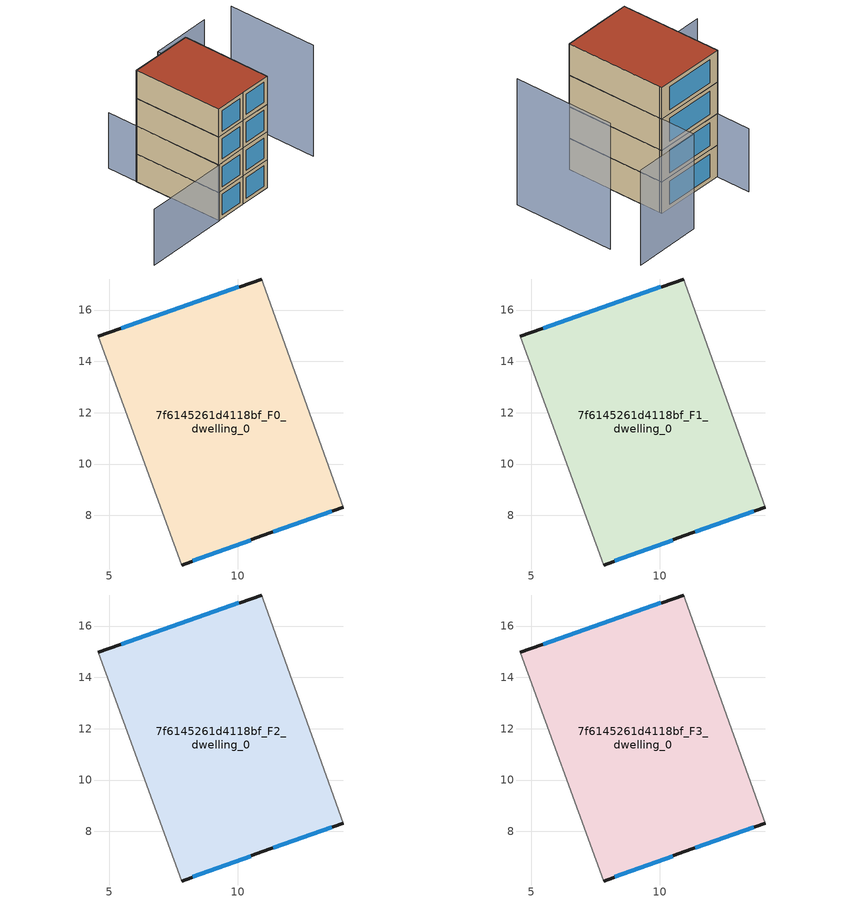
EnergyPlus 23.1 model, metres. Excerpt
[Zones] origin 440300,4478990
7f6145261d4118bf_F0_dwelling_0
 floor ground (EU_floor_Construction): 14.11,8.33 11.01,17.03 10.93,17.21 4.58,14.99 7.82,6.07 10.94,7.2 z0
 wall outside (EU_wall_Construction): 4.58,14.99 10.93,17.21 / 14.11,8.33 10.94,7.2 7.82,6.07 z0:3
 wall adiabatic (EU_wall_Construction): 7.82,6.07 4.58,14.99 / 10.93,17.21 11.01,17.03 14.11,8.33 z0:3
 window (EU_Window_Construction): 10.51,7.04 8.25,6.22 / 5.46,15.29 10.05,16.9 / 13.67,8.17 11.38,7.35 z0.42:2.58
7f6145261d4118bf_F1_dwelling_0
 floor to 7f6145261d4118bf_F0_dwelling_0 (EU_floor_Construction): 14.11,8.33 11.01,17.03 10.93,17.21 4.58,14.99 7.81,6.07 10.94,7.2 z3
 wall outside (EU_wall_Construction): 4.58,14.99 10.93,17.21 / 14.11,8.33 10.94,7.2 7.82,6.07 z3:6
 wall adiabatic (EU_wall_Construction): 7.82,6.07 4.58,14.99 / 10.93,17.21 11.01,17.03 14.11,8.33 z3:6
 window (EU_Window_Construction): 10.51,7.04 8.25,6.22 / 5.46,15.29 10.05,16.9 / 13.67,8.17 11.38,7.35 z3.42:5.58
7f6145261d4118bf_F2_dwelling_0
 floor to 7f6145261d4118bf_F1_dwelling_0 (EU_floor_Construction): 14.11,8.33 11.01,17.03 10.93,17.21 4.58,14.99 7.81,6.07 10.94,7.2 z6
 wall outside (EU_wall_Construction): 4.58,14.99 10.93,17.21 / 14.11,8.33 10.94,7.2 7.82,6.07 z6:9
 wall adiabatic (EU_wall_Construction): 7.82,6.07 4.58,14.99 / 10.93,17.21 11.01,17.03 14.11,8.33 z6:9
 window (EU_Window_Construction): 10.51,7.04 8.25,6.22 / 5.46,15.29 10.05,16.9 / 13.67,8.17 11.38,7.35 z6.42:8.58
7f6145261d4118bf_F3_dwelling_0
 floor to 7f6145261d4118bf_F2_dwelling_0 (EU_floor_Construction): 14.11,8.33 11.01,17.03 10.93,17.21 4.58,14.99 7.81,6.07 10.94,7.2 z9
 wall outside (EU_wall_Construction): 4.58,14.99 10.93,17.21 / 14.11,8.33 10.94,7.2 7.82,6.07 z9:12
 wall adiabatic (EU_wall_Construction): 7.82,6.07 4.58,14.99 / 10.93,17.21 11.01,17.03 14.11,8.33 z9:12
 window (EU_Window_Construction): 10.51,7.04 8.25,6.22 / 5.46,15.29 10.05,16.9 / 13.67,8.17 11.38,7.35 z9.42:11.58
 roof outside (EU_roof_Construction): 11.01,17.03 14.11,8.33 10.94,7.2 7.82,6.07 4.58,14.99 10.93,17.21 z12
shading: 3.53,18.03 7.82,6.05 / 7.82,6.05 -0.6,3.04 z0:6; 14.11,8.31 9.84,20.23 / 9.84,20.23 15.92,22.4 z0:9; 20.07,10.43 16.87,19.34 z0:12
[Building]
EU S2 Campaign: North Axis=0; Terrain=City; Solar Distribution=FullExterior
[Site:Location]
Madrid: Latitude=40.5; Longitude=-3.5; Time Zone=1; Elevation=609
[SizingPeriod:WeatherFileDays]
AnnualSizingPeriod: Begin Month=1; Begin Day of Month=1; End Month=12; End Day of Month=31; Day of Week for Start Day=Monday; Use Weather File Daylight Saving Period=No; Use Weather File Rain and Snow Indicators=No
[MATERIAL]
EU_InternalMass_Material: Roughness=MediumRough; Thickness=0.1; Conductivity=1; Density=1800; Specific Heat=900; Thermal Absorptance=0.9; Solar Absorptance=0.7; Visible Absorptance=0.7
[MATERIAL:NOMASS] Roughness=MediumRough; Thermal Absorptance=0.9; Solar Absorptance=0.7; Visible Absorptance=0.7
Name | Thermal Resistance
EU_wall_NoMass | 1.60022
EU_roof_NoMass | 1.57597
EU_floor_NoMass | 0.470652
[WINDOWMATERIAL:SIMPLEGLAZINGSYSTEM]
EU_Window_SimpleGlazing: UFactor=3.28802; Solar Heat Gain Coefficient=0.85; Visible Transmittance=0.85
[CONSTRUCTION]
EU_wall_Construction: EU_wall_NoMass
EU_roof_Construction: EU_roof_NoMass
EU_floor_Construction: EU_floor_NoMass
EU_InternalMass_Construction: EU_InternalMass_Material
EU_Window_Construction: EU_Window_SimpleGlazing
[ZONE] Type=1; Multiplier=1; Ceiling Height=autocalculate; Volume=190.464; Floor Area=autocalculate; Part of Total Floor Area=Yes
7f6145261d4118bf_F0_dwelling_0; 7f6145261d4118bf_F1_dwelling_0; 7f6145261d4118bf_F2_dwelling_0; 7f6145261d4118bf_F3_dwelling_0
[INTERNALMASS] Construction=EU_InternalMass_Construction; Surface Area=63.4881
Name | Zone or ZoneList
7f6145261d4118bf_F0_dwelling_0_EU_InternalMass | 7f6145261d4118bf_F0_dwelling_0
7f6145261d4118bf_F1_dwelling_0_EU_InternalMass | 7f6145261d4118bf_F1_dwelling_0
7f6145261d4118bf_F2_dwelling_0_EU_InternalMass | 7f6145261d4118bf_F2_dwelling_0
7f6145261d4118bf_F3_dwelling_0_EU_InternalMass | 7f6145261d4118bf_F3_dwelling_0
[OTHEREQUIPMENT] Fuel Type=Electricity; Design Level Calculation Method=Watts/Area; Power per Zone Floor Area=1; Fraction Latent=0; Fraction Radiant=0; Fraction Lost=0; Carbon Dioxide Generation Rate=0; EndUse Subcategory=EU_Step8_InternalGains
Name | Zone or ZoneList or Space or SpaceList | Schedule
EU_Step8_InternalGain_7f6145261d4118bf_F0_dwelling_0_f000 | 7f6145261d4118bf_F0_dwelling_0 | EU_Step8_GainSchedule_7f6145261d4118bf_F0_dwelling_0_f000
EU_Step8_InternalGain_7f6145261d4118bf_F1_dwelling_0_f000 | 7f6145261d4118bf_F1_dwelling_0 | EU_Step8_GainSchedule_7f6145261d4118bf_F1_dwelling_0_f000
EU_Step8_InternalGain_7f6145261d4118bf_F2_dwelling_0_f000 | 7f6145261d4118bf_F2_dwelling_0 | EU_Step8_GainSchedule_7f6145261d4118bf_F2_dwelling_0_f000
EU_Step8_InternalGain_7f6145261d4118bf_F3_dwelling_0_f000 | 7f6145261d4118bf_F3_dwelling_0 | EU_Step8_GainSchedule_7f6145261d4118bf_F3_dwelling_0_f000
[ZONEVENTILATION:DESIGNFLOWRATE] Schedule=EU_AlwaysOn; Design Flow Rate Calculation Method=AirChanges/Hour; Air Changes per Hour=0.480704; Ventilation Type=Natural; Fan Pressure Rise=0; Fan Total Efficiency=1; Constant Term Coefficient=1; Temperature Term Coefficient=0; Velocity Term Coefficient=0; Velocity Squared Term Coefficient=0; Minimum Indoor Temperature=-100; Maximum Indoor Temperature=100; Delta Temperature=-100; Minimum Outdoor Temperature=-100; Maximum Outdoor Temperature=100; Maximum Wind Speed=40
Name | Zone or ZoneList or Space or SpaceList
EU_ConstantAir_7f6145261d4118bf_F0_dwelling_0 | 7f6145261d4118bf_F0_dwelling_0
EU_ConstantAir_7f6145261d4118bf_F1_dwelling_0 | 7f6145261d4118bf_F1_dwelling_0
EU_ConstantAir_7f6145261d4118bf_F2_dwelling_0 | 7f6145261d4118bf_F2_dwelling_0
EU_ConstantAir_7f6145261d4118bf_F3_dwelling_0 | 7f6145261d4118bf_F3_dwelling_0
[HVACTEMPLATE:THERMOSTAT] Constant Heating Setpoint=20; Constant Cooling Setpoint=50
EU_HeatOnly_7f6145261d4118bf_F0_dwelling_0; EU_HeatOnly_7f6145261d4118bf_F1_dwelling_0; EU_HeatOnly_7f6145261d4118bf_F2_dwelling_0; EU_HeatOnly_7f6145261d4118bf_F3_dwelling_0
[HVACTEMPLATE:ZONE:IDEALLOADSAIRSYSTEM] System Availability Schedule=EU_AlwaysOn; Maximum Heating Supply Air Temperature=50; Minimum Cooling Supply Air Temperature=13; Maximum Heating Supply Air Humidity Ratio=0.0156; Minimum Cooling Supply Air Humidity Ratio=0.0077; Heating Limit=NoLimit; Cooling Limit=NoLimit; Heating Availability Schedule=EU_AlwaysOn; Cooling Availability Schedule=EU_CoolingOff; Dehumidification Control Type=ConstantSensibleHeatRatio; Cooling Sensible Heat Ratio=0.7; Dehumidification Setpoint=60; Humidification Control Type=None; Humidification Setpoint=30; Outdoor Air Method=None; Outdoor Air Flow Rate per Person=0.00944; Outdoor Air Flow Rate per Zone Floor Area=0; Outdoor Air Flow Rate per Zone=0; Demand Controlled Ventilation Type=None; Outdoor Air Economizer Type=NoEconomizer; Heat Recovery Type=None; Sensible Heat Recovery Effectiveness=0.7; Latent Heat Recovery Effectiveness=0.65
Name | Template Thermostat
7f6145261d4118bf_F0_dwelling_0 | EU_HeatOnly_7f6145261d4118bf_F0_dwelling_0
7f6145261d4118bf_F1_dwelling_0 | EU_HeatOnly_7f6145261d4118bf_F1_dwelling_0
7f6145261d4118bf_F2_dwelling_0 | EU_HeatOnly_7f6145261d4118bf_F2_dwelling_0
7f6145261d4118bf_F3_dwelling_0 | EU_HeatOnly_7f6145261d4118bf_F3_dwelling_0
[SIZING:ZONE] Zone Cooling Design Supply Air Temperature Input Method=SupplyAirTemperature; Zone Cooling Design Supply Air Temperature=13; Zone Heating Design Supply Air Temperature Input Method=SupplyAirTemperature; Zone Heating Design Supply Air Temperature=50; Zone Cooling Design Supply Air Humidity Ratio=0.008; Zone Heating Design Supply Air Humidity Ratio=0.008; Cooling Design Air Flow Method=DesignDay; Cooling Design Air Flow Rate=0; Cooling Minimum Air Flow per Zone Floor Area=0.000762; Cooling Minimum Air Flow=0; Cooling Minimum Air Flow Fraction=0.2; Heating Design Air Flow Method=DesignDay; Heating Design Air Flow Rate=0; Heating Maximum Air Flow per Zone Floor Area=0.002032; Heating Maximum Air Flow=0.141576; Heating Maximum Air Flow Fraction=0.3; Account for Dedicated Outdoor Air System=No; Dedicated Outdoor Air System Control Strategy=NeutralSupplyAir; Dedicated Outdoor Air Low Setpoint Temperature for Design=autosize; Dedicated Outdoor Air High Setpoint Temperature for Design=autosize; Zone Load Sizing Method=Sensible Load Only No Latent Load; Zone Latent Cooling Design Supply Air Humidity Ratio Input Method=HumidityRatioDifference; Zone Cooling Design Supply Air Humidity Ratio Difference=0.005; Zone Latent Heating Design Supply Air Humidity Ratio Input Method=HumidityRatioDifference; Zone Humidification Design Supply Air Humidity Ratio Difference=0.005
7f6145261d4118bf_F0_dwelling_0; 7f6145261d4118bf_F1_dwelling_0; 7f6145261d4118bf_F2_dwelling_0; 7f6145261d4118bf_F3_dwelling_0
[SCHEDULE:CONSTANT]
Name | Hourly Value
EU_AlwaysOn | 1
EU_CoolingOff | 0
[SCHEDULE:FILE] Column Number=1; Rows to Skip at Top=0; Number of Hours of Data=8760; Column Separator=Comma; Interpolate to Timestep=No; Minutes per Item=60; Adjust Schedule for Daylight Savings=Yes
Name | File
EU_Step8_GainSchedule_7f6145261d4118bf_F0_dwelling_0_f000 | ../../schedules/7f6145261d4118bf/7f6145261d4118bf_F0_dwelling_0_f000_gain.csv
EU_Step8_GainSchedule_7f6145261d4118bf_F1_dwelling_0_f000 | ../../schedules/7f6145261d4118bf/7f6145261d4118bf_F1_dwelling_0_f000_gain.csv
EU_Step8_GainSchedule_7f6145261d4118bf_F2_dwelling_0_f000 | ../../schedules/7f6145261d4118bf/7f6145261d4118bf_F2_dwelling_0_f000_gain.csv
EU_Step8_GainSchedule_7f6145261d4118bf_F3_dwelling_0_f000 | ../../schedules/7f6145261d4118bf/7f6145261d4118bf_F3_dwelling_0_f000_gain.csv
